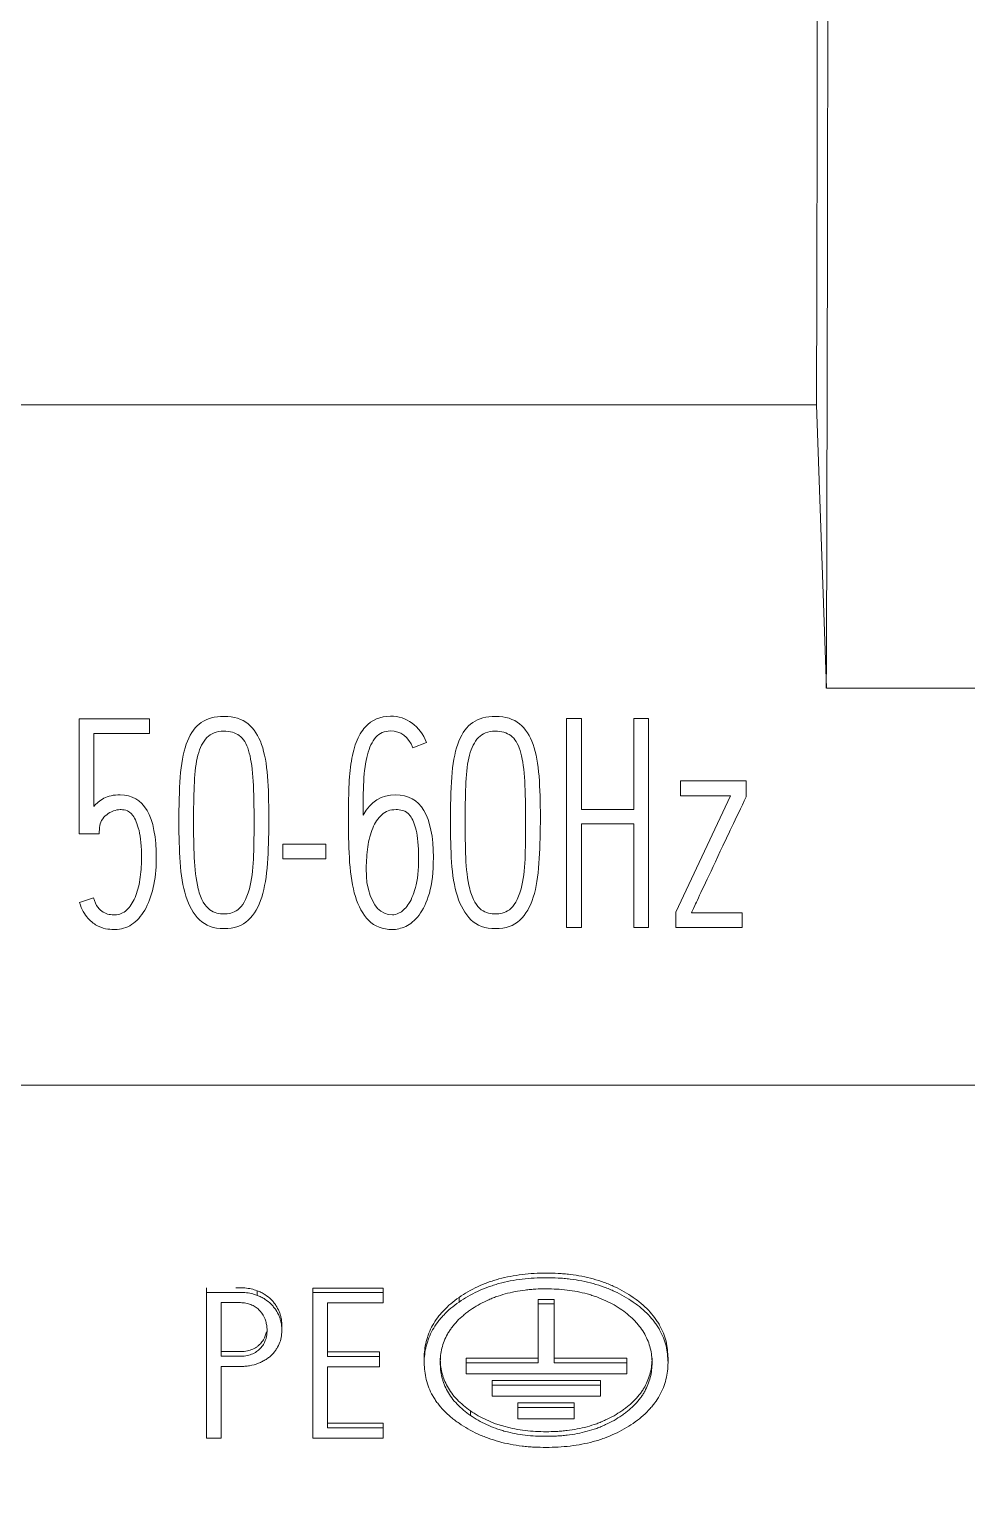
# Model space of a CAD drawing. Header units: millimetres. Extents: x 42151 to 59780, y 37376 to 44547.
# Drawn here: x 47975.36 to 47982.53, y 43459.86 to 43471.13 of the extents above; entities that cross this region are included whole.
import ezdxf

# ---------------------------------------------------------------- set-up
doc = ezdxf.new("R2010")
doc.units = ezdxf.units.MM
doc.set_wipeout_variables(frame=1)
doc.layers.add('000-PI-Oprema', color=30, linetype='Continuous', lineweight=5)

# ---------------------------------------------------------------- blocks, each defined once
blk = doc.blocks.new('6EP1336-3BA10_SITOP PSU8200 20 A')
blk.add_wipeout([(0, 125), (90, 125), (90, 0), (77.6, 0), (77.6, -5.35), (28.27, -5.35), (28.27, -8.9), (12.24, -8.9), (12.24, 0), (2.933, 0), (0, 0)])
at = {"layer": '000-PI-Oprema'}
for p, q in [((3.07, 21.008), (86.93, 21.008)), ((87.005, 18.839), (86.93, 21.008)), ((87.005, 18.839), (88.805, 18.839)), ((81.286, 18.605), (81.826, 18.605)), ((81.286, 17.724), (81.286, 18.605)), ((81.826, 18.605), (81.826, 18.492)), ((85.017, 17.007), (85.017, 18.607)), ((85.017, 18.607), (85.13, 18.607)), ((85.13, 18.607), (85.13, 17.912)), ((85.531, 18.607), (85.643, 18.607)), ((85.531, 17.912), (85.531, 18.607)), ((85.643, 18.607), (85.643, 17.007)), ((81.826, 18.492), (81.399, 18.492)), ((81.399, 18.492), (81.399, 17.935)), ((81.826, 18.492), (81.399, 18.492)), ((83.944, 18.424), (83.84, 18.382)), ((83.944, 18.424), (83.84, 18.382)), ((85.889, 18.129), (86.391, 18.129)), ((85.889, 18.016), (85.889, 18.129)), ((86.391, 18.129), (86.391, 18.007)), ((85.852, 17.125), (86.27, 18.016)), ((86.27, 18.016), (85.889, 18.016)), ((86.27, 18.016), (85.889, 18.016)), ((85.13, 17.912), (85.531, 17.912)), ((81.439, 17.724), (81.286, 17.724)), ((81.439, 17.724), (81.286, 17.724)), ((81.443, 17.773), (81.439, 17.724)), ((85.13, 17.8), (85.13, 17.007)), ((85.531, 17.8), (85.13, 17.8)), ((85.531, 17.8), (85.13, 17.8)), ((85.531, 17.007), (85.531, 17.8)), ((82.846, 17.532), (82.846, 17.645)), ((82.846, 17.645), (83.174, 17.645)), ((83.174, 17.645), (83.174, 17.532)), ((83.174, 17.532), (82.846, 17.532)), ((83.174, 17.532), (82.846, 17.532)), ((83.488, 17.353), (83.501, 17.299)), ((81.289, 17.198), (81.395, 17.235)), ((85.852, 17.007), (85.852, 17.125)), ((85.973, 17.12), (86.36, 17.12)), ((86.36, 17.12), (86.36, 17.007)), ((85.13, 17.007), (85.017, 17.007)), ((85.13, 17.007), (85.017, 17.007)), ((85.643, 17.007), (85.531, 17.007)), ((85.643, 17.007), (85.531, 17.007)), ((86.36, 17.007), (85.852, 17.007)), ((86.36, 17.007), (85.852, 17.007)), ((88.746, 15.8), (1.254, 15.8)), ((82.26, 14.214), (82.26, 14.25)), ((82.26, 14.214), (82.26, 13.1)), ((82.648, 14.192), (82.648, 14.227)), ((83.075, 14.213), (83.075, 14.248)), ((83.612, 14.248), (83.075, 14.248)), ((83.612, 14.213), (83.075, 14.213)), ((83.075, 14.213), (83.075, 13.1)), ((83.612, 14.213), (83.612, 14.248)), ((83.612, 14.134), (83.612, 14.213)), ((82.373, 13.726), (82.373, 14.136)), ((83.187, 13.725), (83.187, 14.134)), ((83.187, 14.134), (83.612, 14.134)), ((84.194, 14.141), (84.194, 14.176)), ((84.798, 14.126), (84.798, 14.161)), ((84.798, 14.161), (84.922, 14.161)), ((84.798, 14.126), (84.922, 14.126)), ((84.798, 13.676), (84.798, 14.126)), ((84.922, 14.126), (84.922, 14.161)), ((84.922, 14.126), (84.922, 13.676)), ((82.838, 13.925), (82.838, 13.961)), ((83.586, 13.76), (83.187, 13.76)), ((83.586, 13.725), (83.586, 13.76)), ((82.373, 13.1), (82.373, 13.648)), ((83.586, 13.725), (83.187, 13.725)), ((83.187, 13.178), (83.187, 13.646)), ((83.187, 13.646), (83.586, 13.646)), ((83.586, 13.646), (83.586, 13.725)), ((83.927, 13.711), (83.927, 13.676)), ((84.247, 13.711), (84.798, 13.711)), ((84.247, 13.676), (84.247, 13.711)), ((84.247, 13.676), (84.798, 13.676)), ((84.247, 13.591), (84.247, 13.676)), ((84.922, 13.711), (85.478, 13.711)), ((84.922, 13.676), (85.478, 13.676)), ((85.478, 13.676), (85.478, 13.711)), ((85.478, 13.676), (85.478, 13.591)), ((85.793, 13.676), (85.793, 13.711)), ((85.478, 13.591), (84.247, 13.591)), ((84.446, 13.504), (84.446, 13.54)), ((84.446, 13.54), (85.277, 13.54)), ((85.277, 13.504), (85.277, 13.54)), ((84.446, 13.419), (84.446, 13.504)), ((84.446, 13.504), (85.277, 13.504)), ((85.277, 13.419), (84.446, 13.419)), ((85.277, 13.504), (85.277, 13.419)), ((84.281, 13.273), (84.281, 13.308)), ((84.644, 13.333), (84.644, 13.368)), ((84.644, 13.368), (85.076, 13.368)), ((84.644, 13.333), (85.076, 13.333)), ((84.644, 13.248), (84.644, 13.333)), ((85.076, 13.333), (85.076, 13.368)), ((85.076, 13.333), (85.076, 13.248)), ((83.612, 13.214), (83.187, 13.214)), ((83.612, 13.178), (83.612, 13.214)), ((85.076, 13.248), (84.644, 13.248)), ((82.26, 13.1), (82.373, 13.1)), ((83.075, 13.1), (83.612, 13.1)), ((83.612, 13.178), (83.187, 13.178)), ((83.612, 13.1), (83.612, 13.178))]:
    blk.add_line(p, q, dxfattribs=at)
for major_axis, start_param, end_param in [((-6.922, 200), 3.943551, 4.03852), ((-6.87, 198.5), 3.951415, 4.031807)]:
    blk.add_ellipse((76.535, 157.703), major_axis=major_axis, ratio=0.039352, start_param=start_param, end_param=end_param, dxfattribs=at)
for points, knots in [([(82.103, 17.248), (82.079, 17.324), (82.064, 17.41), (82.053, 17.605), (82.05, 17.706), (82.05, 17.825), (82.05, 17.839), (82.05, 17.984), (82.054, 18.098), (82.072, 18.291), (82.089, 18.371), (82.141, 18.498), (82.176, 18.546), (82.266, 18.607), (82.324, 18.623), (82.472, 18.623), (82.533, 18.604), (82.579, 18.566)], [0, 0, 0, 0, 0.117752, 0.117752, 0.23548, 0.23548, 0.251274, 0.251274, 0.398889, 0.398889, 0.546504, 0.546504, 0.693735, 0.693735, 0.840473, 0.840473, 1, 1, 1, 1]), ([(83.67, 18.625), (83.732, 18.625), (83.786, 18.607), (83.882, 18.537), (83.919, 18.487), (83.944, 18.424)], [0, 0, 0, 0, 0.5, 0.5, 1, 1, 1, 1]), ([(84.181, 17.248), (84.157, 17.324), (84.142, 17.41), (84.131, 17.605), (84.128, 17.706), (84.128, 17.825), (84.128, 17.839), (84.128, 17.984), (84.132, 18.098), (84.15, 18.291), (84.167, 18.371), (84.219, 18.498), (84.254, 18.546), (84.344, 18.607), (84.402, 18.623), (84.55, 18.623), (84.611, 18.604), (84.657, 18.566)], [0, 0, 0, 0, 0.117752, 0.117752, 0.23548, 0.23548, 0.251274, 0.251274, 0.398889, 0.398889, 0.546504, 0.546504, 0.693735, 0.693735, 0.840473, 0.840473, 1, 1, 1, 1]), ([(82.579, 18.566), (82.624, 18.529), (82.659, 18.476), (82.706, 18.34), (82.721, 18.259), (82.735, 18.07), (82.738, 17.966), (82.738, 17.839), (82.738, 17.825), (82.738, 17.702), (82.734, 17.598), (82.721, 17.4), (82.707, 17.314), (82.661, 17.166), (82.626, 17.107), (82.535, 17.02), (82.473, 16.999), (82.315, 16.999), (82.253, 17.021), (82.161, 17.113), (82.126, 17.173), (82.103, 17.248)], [0, 0, 0, 0, 0.111513, 0.111513, 0.223667, 0.223667, 0.336233, 0.336233, 0.350129, 0.350129, 0.457884, 0.457884, 0.565615, 0.565615, 0.673479, 0.673479, 0.780962, 0.780962, 0.890675, 0.890675, 1, 1, 1, 1]), ([(82.59, 17.304), (82.607, 17.37), (82.617, 17.446), (82.624, 17.615), (82.625, 17.7), (82.625, 17.807), (82.625, 17.83), (82.625, 17.974), (82.622, 18.076), (82.61, 18.243), (82.599, 18.31), (82.567, 18.415), (82.543, 18.453), (82.481, 18.499), (82.441, 18.51), (82.338, 18.51), (82.295, 18.494), (82.264, 18.461)], [0, 0, 0, 0, 0.104391, 0.104391, 0.208399, 0.208399, 0.236534, 0.236534, 0.385745, 0.385745, 0.534956, 0.534956, 0.683327, 0.683327, 0.832701, 0.832701, 1, 1, 1, 1]), ([(83.459, 17.868), (83.517, 17.972), (83.6, 18.023), (83.901, 18.023), (83.997, 17.863), (83.997, 17.432), (83.987, 17.342), (83.946, 17.2), (83.919, 17.144), (83.856, 17.061), (83.822, 17.032), (83.75, 17), (83.716, 16.992), (83.608, 16.992), (83.547, 17.015), (83.458, 17.108), (83.423, 17.169), (83.378, 17.321), (83.363, 17.408), (83.35, 17.604), (83.347, 17.705), (83.347, 17.894), (83.348, 17.975), (83.352, 18.127), (83.357, 18.196), (83.375, 18.32), (83.388, 18.375), (83.424, 18.472), (83.448, 18.512), (83.477, 18.543)], [0, 0, 0, 0, 0.062955, 0.062955, 0.173876, 0.173876, 0.212159, 0.212159, 0.250234, 0.250234, 0.288122, 0.288122, 0.325729, 0.325729, 0.418177, 0.418177, 0.510303, 0.510303, 0.601962, 0.601962, 0.693943, 0.693943, 0.770305, 0.770305, 0.846667, 0.846667, 0.923477, 0.923477, 1, 1, 1, 1]), ([(83.84, 18.382), (83.806, 18.469), (83.749, 18.512), (83.622, 18.512), (83.585, 18.496), (83.529, 18.431), (83.507, 18.387), (83.478, 18.273), (83.468, 18.205), (83.461, 18.047), (83.459, 17.961), (83.459, 17.868)], [0, 0, 0, 0, 0.296111, 0.296111, 0.472569, 0.472569, 0.648156, 0.648156, 0.824438, 0.824438, 1, 1, 1, 1]), ([(84.657, 18.566), (84.702, 18.529), (84.737, 18.476), (84.784, 18.34), (84.799, 18.259), (84.813, 18.07), (84.816, 17.966), (84.816, 17.839), (84.816, 17.825), (84.816, 17.702), (84.812, 17.598), (84.799, 17.4), (84.785, 17.314), (84.739, 17.166), (84.705, 17.107), (84.613, 17.02), (84.551, 16.999), (84.393, 16.999), (84.331, 17.021), (84.239, 17.113), (84.205, 17.173), (84.181, 17.248)], [0, 0, 0, 0, 0.111513, 0.111513, 0.223667, 0.223667, 0.336233, 0.336233, 0.350129, 0.350129, 0.457884, 0.457884, 0.565615, 0.565615, 0.673479, 0.673479, 0.780962, 0.780962, 0.890675, 0.890675, 1, 1, 1, 1]), ([(84.668, 17.304), (84.685, 17.37), (84.695, 17.446), (84.702, 17.615), (84.703, 17.7), (84.703, 17.807), (84.703, 17.83), (84.703, 17.974), (84.7, 18.076), (84.689, 18.243), (84.677, 18.31), (84.645, 18.415), (84.621, 18.453), (84.559, 18.499), (84.519, 18.51), (84.416, 18.51), (84.373, 18.494), (84.342, 18.461)], [0, 0, 0, 0, 0.104391, 0.104391, 0.208399, 0.208399, 0.236534, 0.236534, 0.385745, 0.385745, 0.534956, 0.534956, 0.683327, 0.683327, 0.832701, 0.832701, 1, 1, 1, 1]), ([(82.264, 18.461), (82.233, 18.429), (82.21, 18.384), (82.181, 18.269), (82.172, 18.2), (82.164, 18.039), (82.162, 17.95), (82.162, 17.839), (82.162, 17.825), (82.162, 17.722), (82.164, 17.633), (82.17, 17.455), (82.181, 17.375), (82.208, 17.261), (82.221, 17.227), (82.252, 17.177), (82.269, 17.158), (82.286, 17.144)], [0, 0, 0, 0, 0.165732, 0.165732, 0.330367, 0.330367, 0.495003, 0.495003, 0.518704, 0.518704, 0.668025, 0.668025, 0.817887, 0.817887, 0.908519, 0.908519, 1, 1, 1, 1]), ([(84.342, 18.461), (84.312, 18.429), (84.288, 18.384), (84.259, 18.269), (84.25, 18.2), (84.242, 18.039), (84.241, 17.95), (84.241, 17.839), (84.241, 17.825), (84.241, 17.722), (84.242, 17.633), (84.248, 17.455), (84.259, 17.375), (84.286, 17.261), (84.299, 17.227), (84.33, 17.177), (84.347, 17.158), (84.364, 17.144)], [0, 0, 0, 0, 0.165732, 0.165732, 0.330367, 0.330367, 0.495003, 0.495003, 0.518704, 0.518704, 0.668025, 0.668025, 0.817887, 0.817887, 0.908519, 0.908519, 1, 1, 1, 1]), ([(81.399, 17.935), (81.418, 17.958), (81.444, 17.979), (81.507, 18.014), (81.549, 18.023), (81.69, 18.023), (81.759, 17.983), (81.853, 17.824), (81.877, 17.7), (81.877, 17.452), (81.869, 17.379), (81.838, 17.246), (81.816, 17.189), (81.76, 17.093), (81.727, 17.056), (81.688, 17.03)], [0, 0, 0, 0, 0.124599, 0.124599, 0.25017, 0.25017, 0.469724, 0.469724, 0.688886, 0.688886, 0.792767, 0.792767, 0.896536, 0.896536, 1, 1, 1, 1]), ([(86.391, 18.007), (86.312, 17.841), (86.245, 17.702), (86.141, 17.479), (86.099, 17.39), (86.035, 17.255), (86.013, 17.206), (85.984, 17.144), (85.976, 17.126), (85.973, 17.12)], [0, 0, 0, 0, 0.24848, 0.24848, 0.497274, 0.497274, 0.747051, 0.747051, 1, 1, 1, 1]), ([(81.498, 17.871), (81.482, 17.859), (81.469, 17.844), (81.448, 17.811), (81.443, 17.792), (81.443, 17.773)], [0, 0, 0, 0, 0.5, 0.5, 1, 1, 1, 1]), ([(81.643, 17.905), (81.625, 17.908), (81.611, 17.91), (81.584, 17.91), (81.567, 17.907), (81.53, 17.892), (81.513, 17.882), (81.498, 17.871)], [0, 0, 0, 0, 0.242424, 0.242424, 0.621212, 0.621212, 1, 1, 1, 1]), ([(81.65, 17.141), (81.676, 17.165), (81.697, 17.198), (81.731, 17.277), (81.743, 17.323), (81.76, 17.426), (81.764, 17.479), (81.764, 17.626), (81.758, 17.699), (81.731, 17.802), (81.715, 17.84), (81.698, 17.864)], [0, 0, 0, 0, 0.152217, 0.152217, 0.304881, 0.304881, 0.457695, 0.457695, 0.728848, 0.728848, 1, 1, 1, 1]), ([(83.764, 17.904), (83.744, 17.908), (83.726, 17.91), (83.667, 17.91), (83.631, 17.897), (83.573, 17.844), (83.55, 17.81), (83.533, 17.767)], [0, 0, 0, 0, 0.140697, 0.140697, 0.569043, 0.569043, 1, 1, 1, 1]), ([(83.736, 17.119), (83.758, 17.129), (83.78, 17.149), (83.825, 17.211), (83.844, 17.255), (83.876, 17.37), (83.884, 17.447), (83.884, 17.633), (83.878, 17.703), (83.853, 17.801), (83.838, 17.838), (83.802, 17.885), (83.784, 17.899), (83.764, 17.904)], [0, 0, 0, 0, 0.172363, 0.172363, 0.345576, 0.345576, 0.517888, 0.517888, 0.679721, 0.679721, 0.840562, 0.840562, 1, 1, 1, 1]), ([(83.533, 17.767), (83.515, 17.726), (83.502, 17.678), (83.488, 17.57), (83.484, 17.516), (83.484, 17.445), (83.484, 17.428), (83.485, 17.41)], [0, 0, 0, 0, 0.435754, 0.435754, 0.8686, 0.8686, 1, 1, 1, 1]), ([(82.501, 17.144), (82.519, 17.158), (82.535, 17.177), (82.564, 17.227), (82.578, 17.261), (82.59, 17.304)], [0, 0, 0, 0, 0.503807, 0.503807, 1, 1, 1, 1]), ([(83.501, 17.299), (83.533, 17.169), (83.594, 17.105), (83.697, 17.105), (83.714, 17.109), (83.736, 17.119)], [0, 0, 0, 0, 0.887147, 0.887147, 1, 1, 1, 1]), ([(84.579, 17.144), (84.597, 17.158), (84.613, 17.177), (84.642, 17.227), (84.656, 17.261), (84.668, 17.304)], [0, 0, 0, 0, 0.503807, 0.503807, 1, 1, 1, 1]), ([(81.688, 17.03), (81.649, 17.005), (81.606, 16.992), (81.547, 16.992), (81.529, 16.993), (81.484, 16.997), (81.459, 17.005), (81.406, 17.03), (81.379, 17.05), (81.328, 17.106), (81.306, 17.146), (81.289, 17.198)], [0, 0, 0, 0, 0.463434, 0.463434, 0.598191, 0.598191, 0.731069, 0.731069, 0.865924, 0.865924, 1, 1, 1, 1]), ([(81.43, 17.163), (81.443, 17.146), (81.457, 17.133), (81.485, 17.116), (81.5, 17.11), (81.531, 17.106), (81.546, 17.105), (81.595, 17.105), (81.624, 17.117), (81.65, 17.141)], [0, 0, 0, 0, 0.193449, 0.193449, 0.381781, 0.381781, 0.570112, 0.570112, 1, 1, 1, 1]), ([(82.341, 17.118), (82.359, 17.114), (82.377, 17.111), (82.411, 17.111), (82.429, 17.114), (82.447, 17.118)], [0, 0, 0, 0, 0.52381, 0.52381, 1, 1, 1, 1]), ([(84.419, 17.118), (84.437, 17.114), (84.455, 17.111), (84.489, 17.111), (84.507, 17.114), (84.525, 17.118)], [0, 0, 0, 0, 0.52381, 0.52381, 1, 1, 1, 1]), ([(84.194, 14.176), (84.237, 14.207), (84.285, 14.234), (84.361, 14.27), (84.387, 14.281), (84.429, 14.296), (84.443, 14.3), (84.471, 14.309), (84.542, 14.33), (84.615, 14.344), (84.706, 14.355), (84.737, 14.358), (84.798, 14.362), (84.829, 14.362), (84.891, 14.362), (84.921, 14.362), (84.967, 14.359), (84.982, 14.358), (85.013, 14.355), (85.028, 14.354), (85.105, 14.344), (85.164, 14.333), (85.249, 14.31), (85.277, 14.301), (85.318, 14.286), (85.332, 14.28), (85.358, 14.27), (85.424, 14.241), (85.482, 14.207), (85.537, 14.169), (85.548, 14.161), (85.569, 14.145), (85.599, 14.121), (85.644, 14.078), (85.683, 14.032), (85.704, 14.003), (85.716, 13.983), (85.723, 13.973), (85.751, 13.923), (85.767, 13.882), (85.783, 13.819), (85.786, 13.798), (85.791, 13.755), (85.793, 13.733), (85.793, 13.712), (85.793, 13.712), (85.793, 13.712)], [0, 0, 0, 0, 0.083326, 0.083326, 0.12499, 0.12499, 0.145821, 0.145821, 0.166653, 0.249979, 0.249979, 0.291642, 0.291642, 0.333306, 0.333306, 0.374969, 0.374969, 0.3958, 0.3958, 0.416632, 0.416632, 0.499958, 0.499958, 0.541622, 0.541622, 0.562453, 0.562453, 0.583285, 0.666611, 0.666611, 0.687443, 0.687443, 0.708274, 0.749938, 0.791601, 0.812432, 0.812432, 0.833264, 0.833264, 0.91659, 0.91659, 0.958253, 0.958253, 0.999917, 0.999917, 1, 1, 1, 1]), ([(84.194, 14.141), (84.237, 14.171), (84.285, 14.199), (84.361, 14.234), (84.387, 14.245), (84.429, 14.26), (84.443, 14.265), (84.471, 14.274), (84.542, 14.295), (84.615, 14.309), (84.706, 14.32), (84.737, 14.323), (84.798, 14.326), (84.829, 14.327), (84.891, 14.327), (84.921, 14.326), (84.967, 14.324), (84.982, 14.323), (85.013, 14.32), (85.028, 14.318), (85.105, 14.309), (85.164, 14.298), (85.249, 14.274), (85.277, 14.265), (85.318, 14.25), (85.332, 14.245), (85.358, 14.234), (85.424, 14.206), (85.482, 14.171), (85.537, 14.133), (85.548, 14.126), (85.569, 14.11), (85.599, 14.085), (85.644, 14.042), (85.683, 13.997), (85.704, 13.968), (85.716, 13.948), (85.723, 13.938), (85.751, 13.888), (85.767, 13.847), (85.783, 13.784), (85.786, 13.762), (85.791, 13.719), (85.793, 13.698), (85.793, 13.634), (85.788, 13.591), (85.772, 13.528), (85.766, 13.506), (85.749, 13.465), (85.73, 13.425), (85.699, 13.376), (85.676, 13.348), (85.661, 13.33), (85.652, 13.321), (85.61, 13.276), (85.57, 13.243), (85.526, 13.212)], [0, 0, 0, 0, 0.0625, 0.0625, 0.09375, 0.09375, 0.109375, 0.109375, 0.125, 0.1875, 0.1875, 0.21875, 0.21875, 0.25, 0.25, 0.28125, 0.28125, 0.296875, 0.296875, 0.3125, 0.3125, 0.375, 0.375, 0.40625, 0.40625, 0.421875, 0.421875, 0.4375, 0.5, 0.5, 0.515625, 0.515625, 0.53125, 0.5625, 0.59375, 0.609375, 0.609375, 0.625, 0.625, 0.6875, 0.6875, 0.71875, 0.71875, 0.75, 0.75, 0.8125, 0.8125, 0.84375, 0.84375, 0.875, 0.90625, 0.921875, 0.921875, 0.9375, 0.9375, 1, 1, 1, 1]), ([(82.648, 14.192), (82.634, 14.198), (82.611, 14.204), (82.588, 14.209), (82.572, 14.211), (82.564, 14.212), (82.547, 14.214), (82.539, 14.214), (82.523, 14.215), (82.514, 14.214), (82.49, 14.214), (82.408, 14.214), (82.326, 14.214), (82.26, 14.214)], [0, 0, 0, 0, 0.125, 0.1875, 0.1875, 0.25, 0.25, 0.3125, 0.3125, 0.375, 0.375, 0.5, 1, 1, 1, 1]), ([(82.648, 14.227), (82.634, 14.233), (82.611, 14.24), (82.588, 14.244), (82.572, 14.247), (82.564, 14.248), (82.547, 14.249), (82.539, 14.249), (82.523, 14.25), (82.514, 14.25), (82.499, 14.25), (82.492, 14.25), (82.485, 14.25)], [0, 0, 0, 0, 0.291949, 0.437924, 0.437924, 0.583899, 0.583899, 0.729874, 0.729874, 0.875848, 0.875848, 1, 1, 1, 1]), ([(82.838, 13.96), (82.838, 13.963), (82.838, 13.966), (82.837, 13.985), (82.835, 14.002), (82.83, 14.027), (82.828, 14.035), (82.823, 14.052), (82.82, 14.06), (82.81, 14.084), (82.802, 14.1), (82.787, 14.123), (82.781, 14.131), (82.769, 14.146), (82.763, 14.153), (82.742, 14.174), (82.726, 14.186), (82.699, 14.203), (82.689, 14.209), (82.669, 14.219), (82.659, 14.223), (82.648, 14.227)], [0, 0, 0, 0, 0.025302, 0.025302, 0.187751, 0.187751, 0.268976, 0.268976, 0.350201, 0.350201, 0.512651, 0.512651, 0.593876, 0.593876, 0.675101, 0.675101, 0.83755, 0.83755, 0.918775, 0.918775, 1, 1, 1, 1]), ([(84.281, 13.273), (84.243, 13.299), (84.209, 13.328), (84.164, 13.375), (84.15, 13.391), (84.126, 13.424), (84.104, 13.458), (84.083, 13.502), (84.073, 13.529), (84.068, 13.547), (84.065, 13.556), (84.054, 13.602), (84.048, 13.658), (84.051, 13.714), (84.055, 13.751), (84.058, 13.77), (84.072, 13.824), (84.086, 13.86), (84.11, 13.904), (84.116, 13.913), (84.127, 13.93), (84.144, 13.955), (84.178, 13.995), (84.218, 14.032), (84.244, 14.053), (84.262, 14.067), (84.272, 14.074), (84.319, 14.107), (84.37, 14.136), (84.427, 14.161), (84.45, 14.171), (84.462, 14.175), (84.498, 14.188), (84.522, 14.196), (84.596, 14.216), (84.648, 14.226), (84.714, 14.234), (84.727, 14.235), (84.754, 14.238), (84.767, 14.239), (84.807, 14.241), (84.834, 14.242), (84.887, 14.242), (84.914, 14.241), (84.967, 14.238), (84.994, 14.236), (85.073, 14.226), (85.137, 14.214), (85.199, 14.196), (85.223, 14.188), (85.235, 14.184), (85.271, 14.171), (85.294, 14.161), (85.361, 14.131), (85.402, 14.107), (85.44, 14.08)], [0, 0, 0, 0, 0.0625, 0.0625, 0.09375, 0.09375, 0.125, 0.15625, 0.171875, 0.171875, 0.1875, 0.1875, 0.25, 0.28125, 0.28125, 0.3125, 0.3125, 0.375, 0.375, 0.390625, 0.390625, 0.40625, 0.4375, 0.46875, 0.484375, 0.484375, 0.5, 0.5, 0.5625, 0.578125, 0.578125, 0.59375, 0.59375, 0.625, 0.625, 0.6875, 0.6875, 0.703125, 0.703125, 0.71875, 0.71875, 0.75, 0.75, 0.78125, 0.78125, 0.8125, 0.8125, 0.875, 0.890625, 0.890625, 0.90625, 0.90625, 0.9375, 0.9375, 1, 1, 1, 1]), ([(82.373, 13.648), (82.421, 13.648), (82.47, 13.648), (82.524, 13.648), (82.53, 13.648), (82.543, 13.648), (82.549, 13.648), (82.567, 13.65), (82.579, 13.651), (82.614, 13.657), (82.637, 13.664), (82.669, 13.676), (82.679, 13.681), (82.698, 13.691), (82.708, 13.696), (82.725, 13.707), (82.734, 13.714), (82.75, 13.726), (82.757, 13.733), (82.771, 13.747), (82.777, 13.754), (82.789, 13.769), (82.794, 13.777), (82.808, 13.8), (82.816, 13.816), (82.828, 13.849), (82.832, 13.865), (82.837, 13.899), (82.838, 13.916), (82.837, 13.95), (82.835, 13.966), (82.83, 13.991), (82.828, 14), (82.823, 14.016), (82.82, 14.025), (82.81, 14.049), (82.802, 14.065), (82.787, 14.088), (82.781, 14.095), (82.769, 14.11), (82.763, 14.117), (82.742, 14.138), (82.726, 14.151), (82.699, 14.168), (82.689, 14.174), (82.669, 14.183), (82.659, 14.188), (82.648, 14.192)], [0, 0, 0, 0, 0.125, 0.125, 0.140625, 0.140625, 0.15625, 0.15625, 0.1875, 0.1875, 0.25, 0.25, 0.28125, 0.28125, 0.3125, 0.3125, 0.34375, 0.34375, 0.375, 0.375, 0.40625, 0.40625, 0.4375, 0.4375, 0.5, 0.5, 0.5625, 0.5625, 0.625, 0.625, 0.6875, 0.6875, 0.71875, 0.71875, 0.75, 0.75, 0.8125, 0.8125, 0.84375, 0.84375, 0.875, 0.875, 0.9375, 0.9375, 0.96875, 0.96875, 1, 1, 1, 1]), ([(82.373, 14.136), (82.401, 14.136), (82.443, 14.136), (82.492, 14.136), (82.513, 14.136), (82.527, 14.136), (82.534, 14.135), (82.548, 14.134), (82.555, 14.134), (82.568, 14.131), (82.575, 14.13), (82.588, 14.126), (82.594, 14.124), (82.606, 14.119), (82.612, 14.117), (82.623, 14.111), (82.629, 14.108), (82.639, 14.101), (82.644, 14.097), (82.658, 14.086), (82.666, 14.078), (82.673, 14.07)], [0, 0, 0, 0, 0.25, 0.375, 0.4375, 0.4375, 0.5, 0.5, 0.5625, 0.5625, 0.625, 0.625, 0.6875, 0.6875, 0.75, 0.75, 0.8125, 0.8125, 0.875, 0.875, 1, 1, 1, 1]), ([(83.927, 13.711), (83.927, 13.754), (83.932, 13.796), (83.945, 13.849), (83.948, 13.86), (83.955, 13.881), (83.966, 13.912), (83.99, 13.963), (84.021, 14.011), (84.044, 14.04), (84.059, 14.058), (84.068, 14.067), (84.11, 14.112), (84.15, 14.146), (84.194, 14.176)], [0, 0, 0, 0, 0.249766, 0.249766, 0.312285, 0.312285, 0.374805, 0.499844, 0.624883, 0.687402, 0.687402, 0.749922, 0.749922, 1, 1, 1, 1]), ([(85.526, 13.212), (85.483, 13.182), (85.435, 13.155), (85.359, 13.12), (85.333, 13.109), (85.292, 13.094), (85.278, 13.089), (85.249, 13.08), (85.179, 13.06), (85.105, 13.046), (85.014, 13.035), (84.983, 13.032), (84.922, 13.029), (84.891, 13.028), (84.83, 13.028), (84.799, 13.029), (84.753, 13.031), (84.738, 13.032), (84.707, 13.035), (84.692, 13.036), (84.615, 13.046), (84.556, 13.057), (84.471, 13.08), (84.443, 13.089), (84.402, 13.104), (84.388, 13.109), (84.362, 13.12), (84.296, 13.148), (84.238, 13.182), (84.183, 13.22), (84.172, 13.228), (84.152, 13.243), (84.121, 13.268), (84.076, 13.31), (84.037, 13.356), (84.016, 13.385), (84.004, 13.404), (83.998, 13.414), (83.969, 13.464), (83.953, 13.505), (83.937, 13.568), (83.934, 13.59), (83.929, 13.633), (83.927, 13.654), (83.927, 13.718), (83.932, 13.761), (83.945, 13.814), (83.948, 13.824), (83.955, 13.845), (83.966, 13.877), (83.99, 13.927), (84.021, 13.976), (84.044, 14.004), (84.059, 14.023), (84.068, 14.032), (84.11, 14.077), (84.15, 14.11), (84.194, 14.141)], [0, 0, 0, 0, 0.0625, 0.0625, 0.09375, 0.09375, 0.109375, 0.109375, 0.125, 0.1875, 0.1875, 0.21875, 0.21875, 0.25, 0.25, 0.28125, 0.28125, 0.296875, 0.296875, 0.3125, 0.3125, 0.375, 0.375, 0.40625, 0.40625, 0.421875, 0.421875, 0.4375, 0.5, 0.5, 0.515625, 0.515625, 0.53125, 0.5625, 0.59375, 0.609375, 0.609375, 0.625, 0.625, 0.6875, 0.6875, 0.71875, 0.71875, 0.75, 0.75, 0.8125, 0.8125, 0.828125, 0.828125, 0.84375, 0.875, 0.90625, 0.921875, 0.921875, 0.9375, 0.9375, 1, 1, 1, 1]), ([(82.673, 14.07), (82.689, 14.051), (82.701, 14.03), (82.713, 13.999), (82.716, 13.988), (82.721, 13.966), (82.723, 13.955), (82.725, 13.934), (82.725, 13.923), (82.724, 13.901), (82.723, 13.89), (82.716, 13.857), (82.708, 13.836), (82.693, 13.811), (82.689, 13.806), (82.682, 13.796), (82.678, 13.791), (82.669, 13.782), (82.665, 13.777), (82.655, 13.769), (82.649, 13.765), (82.633, 13.753), (82.62, 13.746), (82.592, 13.735), (82.578, 13.732), (82.554, 13.728), (82.547, 13.727), (82.535, 13.726), (82.531, 13.726), (82.523, 13.726), (82.519, 13.726), (82.499, 13.726), (82.452, 13.726), (82.404, 13.726), (82.373, 13.726)], [0, 0, 0, 0, 0.125, 0.125, 0.1875, 0.1875, 0.25, 0.25, 0.3125, 0.3125, 0.375, 0.375, 0.5, 0.5, 0.53125, 0.53125, 0.5625, 0.5625, 0.59375, 0.59375, 0.625, 0.625, 0.6875, 0.6875, 0.75, 0.75, 0.78125, 0.78125, 0.796875, 0.796875, 0.8125, 0.8125, 0.875, 1, 1, 1, 1]), ([(85.44, 14.08), (85.478, 14.054), (85.512, 14.025), (85.549, 13.986), (85.556, 13.978), (85.57, 13.961), (85.589, 13.937), (85.616, 13.895), (85.633, 13.859), (85.647, 13.823), (85.653, 13.805), (85.667, 13.75), (85.671, 13.713), (85.671, 13.657), (85.67, 13.638), (85.665, 13.601), (85.662, 13.582), (85.648, 13.528), (85.634, 13.492), (85.61, 13.448), (85.605, 13.44), (85.594, 13.423), (85.576, 13.398), (85.542, 13.358), (85.502, 13.321), (85.476, 13.3), (85.458, 13.286), (85.449, 13.279), (85.401, 13.246), (85.35, 13.217), (85.293, 13.192), (85.27, 13.183), (85.259, 13.178), (85.223, 13.166), (85.198, 13.158), (85.124, 13.138), (85.073, 13.128), (85.007, 13.12), (84.993, 13.119), (84.967, 13.116), (84.953, 13.116), (84.913, 13.113), (84.887, 13.113), (84.833, 13.113), (84.807, 13.113), (84.753, 13.116), (84.726, 13.119), (84.647, 13.128), (84.583, 13.14), (84.522, 13.158), (84.497, 13.166), (84.485, 13.17), (84.449, 13.183), (84.426, 13.192), (84.36, 13.223), (84.319, 13.247), (84.281, 13.273)], [0, 0, 0, 0, 0.0625, 0.0625, 0.078125, 0.078125, 0.09375, 0.125, 0.15625, 0.15625, 0.1875, 0.1875, 0.25, 0.25, 0.28125, 0.28125, 0.3125, 0.3125, 0.375, 0.375, 0.390625, 0.390625, 0.40625, 0.4375, 0.46875, 0.484375, 0.484375, 0.5, 0.5, 0.5625, 0.578125, 0.578125, 0.59375, 0.59375, 0.625, 0.625, 0.6875, 0.6875, 0.703125, 0.703125, 0.71875, 0.71875, 0.75, 0.75, 0.78125, 0.78125, 0.8125, 0.8125, 0.875, 0.890625, 0.890625, 0.90625, 0.90625, 0.9375, 0.9375, 1, 1, 1, 1]), ([(82.72, 13.913), (82.716, 13.891), (82.708, 13.871), (82.693, 13.846), (82.689, 13.841), (82.682, 13.831), (82.678, 13.827), (82.669, 13.817), (82.665, 13.813), (82.655, 13.804), (82.649, 13.8), (82.633, 13.788), (82.62, 13.782), (82.592, 13.771), (82.578, 13.767), (82.554, 13.763), (82.547, 13.763), (82.535, 13.762), (82.531, 13.762), (82.523, 13.762), (82.519, 13.762), (82.499, 13.762), (82.452, 13.762), (82.404, 13.762), (82.373, 13.762)], [0, 0, 0, 0, 0.196222, 0.196222, 0.246458, 0.246458, 0.296694, 0.296694, 0.346931, 0.346931, 0.397167, 0.397167, 0.497639, 0.497639, 0.598111, 0.598111, 0.648347, 0.648347, 0.673465, 0.673465, 0.698583, 0.698583, 0.799056, 1, 1, 1, 1]), ([(84.281, 13.308), (84.243, 13.335), (84.209, 13.363), (84.164, 13.41), (84.15, 13.426), (84.126, 13.459), (84.104, 13.493), (84.083, 13.537), (84.073, 13.564), (84.068, 13.582), (84.065, 13.592), (84.054, 13.638), (84.05, 13.674), (84.05, 13.712)], [0, 0, 0, 0, 0.250141, 0.250141, 0.375211, 0.375211, 0.500281, 0.625352, 0.687887, 0.687887, 0.750422, 0.750422, 1, 1, 1, 1]), ([(85.671, 13.711), (85.671, 13.711), (85.671, 13.711), (85.671, 13.692), (85.67, 13.674), (85.665, 13.636), (85.662, 13.618), (85.648, 13.563), (85.634, 13.527), (85.61, 13.484), (85.605, 13.475), (85.594, 13.458), (85.576, 13.433), (85.542, 13.393), (85.502, 13.356), (85.476, 13.335), (85.458, 13.321), (85.449, 13.315), (85.401, 13.282), (85.35, 13.252), (85.293, 13.228), (85.27, 13.218), (85.259, 13.214), (85.223, 13.201), (85.198, 13.193), (85.124, 13.173), (85.073, 13.163), (85.007, 13.156), (84.993, 13.154), (84.967, 13.152), (84.953, 13.151), (84.913, 13.149), (84.887, 13.148), (84.833, 13.148), (84.807, 13.149), (84.753, 13.152), (84.726, 13.154), (84.647, 13.163), (84.583, 13.176), (84.522, 13.194), (84.497, 13.201), (84.485, 13.205), (84.449, 13.218), (84.426, 13.228), (84.36, 13.258), (84.319, 13.282), (84.281, 13.308)], [0, 0, 0, 0, 0.000042, 0.000042, 0.041707, 0.041707, 0.083372, 0.083372, 0.166701, 0.166701, 0.187534, 0.187534, 0.208366, 0.250031, 0.291696, 0.312529, 0.312529, 0.333361, 0.333361, 0.416691, 0.437523, 0.437523, 0.458356, 0.458356, 0.500021, 0.500021, 0.583351, 0.583351, 0.604183, 0.604183, 0.625016, 0.625016, 0.666681, 0.666681, 0.708345, 0.708345, 0.75001, 0.75001, 0.83334, 0.854173, 0.854173, 0.875005, 0.875005, 0.91667, 0.91667, 1, 1, 1, 1])]:
    blk.add_open_spline(points, degree=3, knots=knots, dxfattribs=at)
for points in [[(83.477, 18.543), (83.526, 18.598), (83.59, 18.625), (83.67, 18.625)], [(81.698, 17.864), (81.68, 17.887), (81.662, 17.901), (81.643, 17.905)], [(83.485, 17.41), (83.486, 17.392), (83.487, 17.373), (83.488, 17.353)], [(81.395, 17.235), (81.405, 17.204), (81.417, 17.18), (81.43, 17.163)], [(82.286, 17.144), (82.304, 17.131), (82.322, 17.122), (82.341, 17.118)], [(82.447, 17.118), (82.465, 17.122), (82.483, 17.131), (82.501, 17.144)], [(84.364, 17.144), (84.382, 17.131), (84.4, 17.122), (84.419, 17.118)], [(84.525, 17.118), (84.543, 17.122), (84.561, 17.131), (84.579, 17.144)]]:
    blk.add_open_spline(points, degree=3, dxfattribs=at)

msp = doc.modelspace()

# ---------------------------------------------------------------- block references
at = {"layer": '000-PI-Oprema', "ltscale": 0.25}
msp.add_blockref('6EP1336-3BA10_SITOP PSU8200 20 A', (47894.45, 43447.247), dxfattribs=at)

doc.saveas('drawing.dxf')
